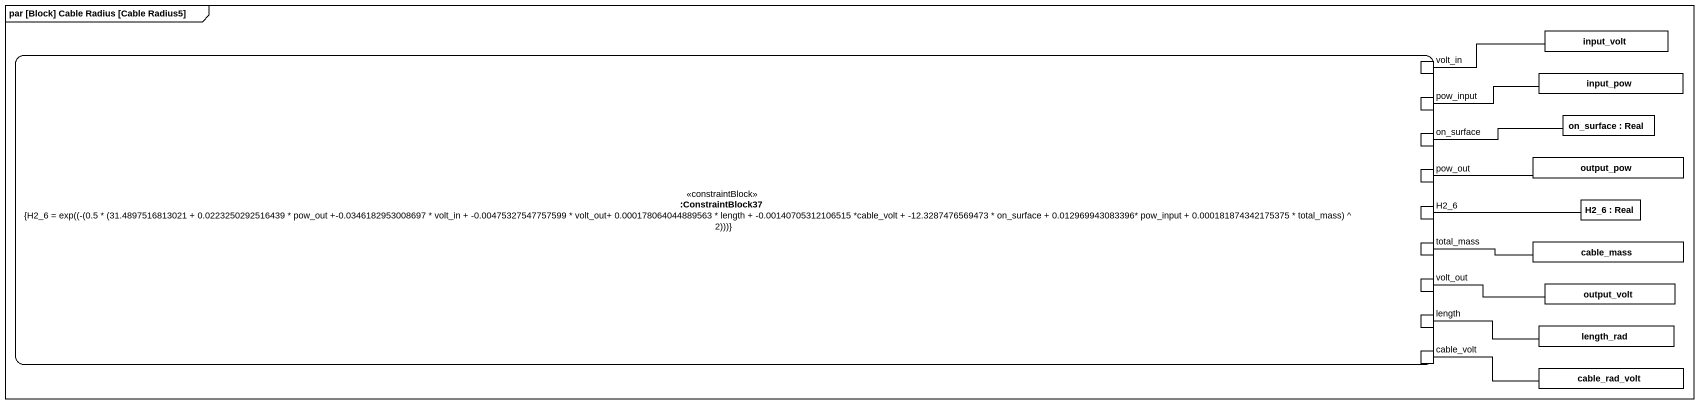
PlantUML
@startuml
mainframe par [Block] Cable Radius [Cable Radius5]
rectangle input_volt
rectangle ":ConstraintBlock37\n{H2_6 = exp((-(0.5 * (31.4897516813021 + 0.0223250292516439 * pow_out +-0.0346182953008697 * volt_in + -0.00475327547757599 * volt_out+ 0.000178064044889563 * length + -0.00140705312106515 *cable_volt + -12.3287476569473 * on_surface + 0.012969943083396* pow_input + 0.000181874342175375 * total_mass) ^ 2)))}" as ConstraintBlock37 <<constraintBlock>> {
  port volt_in
  port pow_input
  port "on_surface" as on_surface_2
  port pow_out
  port "H2_6" as H2_6_2
  port total_mass
  port volt_out
  port length
  port cable_volt
}
rectangle input_pow
rectangle "on_surface : Real" as on_surface
rectangle output_pow
rectangle "H2_6 : Real" as H2_6
rectangle cable_mass
rectangle output_volt
rectangle length_rad
rectangle cable_rad_volt
volt_in -right- input_volt
pow_input -right- input_pow
on_surface_2 -right- on_surface
pow_out -right- output_pow
H2_6_2 -right- H2_6
total_mass -right- cable_mass
volt_out -right- output_volt
length -right- length_rad
cable_volt -right- cable_rad_volt
@enduml
